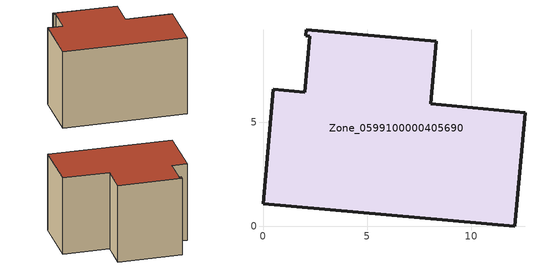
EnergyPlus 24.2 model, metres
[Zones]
Zone_0599100000405690
 floor ground (C_G): 12.6,5.47 12.1,0 0,1.1 0.5,6.58 2.02,6.45 2.26,9.14 2.05,9.16 2.07,9.46 8.32,8.9 8.05,5.89 z0
 wall outside (C_F): 12.1,0 12.6,5.47 8.05,5.89 8.32,8.9 2.07,9.46 2.05,9.16 2.26,9.14 2.02,6.45 0.5,6.58 0,1.1 12.1,0 z0:7.93
 roof outside (C_R): 2.26,9.14 2.02,6.45 0.5,6.58 0,1.1 12.1,0 12.6,5.47 8.05,5.89 8.32,8.9 2.07,9.46 2.05,9.16 z7.93
[BUILDING]
Pand.0599100000405690: North Axis=0; Terrain=City; Loads Convergence Tolerance Value=0.04; Temperature Convergence Tolerance Value=0.4; Solar Distribution=FullExterior; Maximum Number of Warmup Days=25; Minimum Number of Warmup Days=1
[Site:Location]
Rotterdam.The.Hague.AP_ZH_NLD Design_Conditions: Latitude=51.96; Longitude=4.45; Time Zone=1; Elevation=-4.5
[SITE:GROUNDTEMPERATURE:BUILDINGSURFACE]
18, 18, 18, 18, 18, 18, 18, 18, 18, 18, 18, 18
[MATERIAL] Thermal Absorptance=0.9; Solar Absorptance=0.7; Visible Absorptance=0.7
Name | Roughness | Thickness | Conductivity | Density | Specific Heat
G.TC.1992-2005 | MediumSmooth | 0.15 | 0.06 | 540 | 1210
F.TC.1992-2005 | Rough | 0.3 | 0.12 | 1920 | 840
R.TC.1992-2005 | MediumRough | 0.2 | 0.08 | 1500 | 1000
[CONSTRUCTION]
C_G: G.TC.1992-2005
C_F: F.TC.1992-2005
C_R: R.TC.1992-2005
[ZONE]
Zone_0599100000405690: Type=1; Multiplier=1; Ceiling Height=Autocalculate; Volume=Autocalculate; Floor Area=autocalculate; Part of Total Floor Area=Yes
[ZONEINFILTRATION:DESIGNFLOWRATE]
Infil_Zone_0599100000405690: Zone or ZoneList or Space or SpaceList=Zone_0599100000405690; Schedule=AlwaysOn; Design Flow Rate Calculation Method=Flow/Area; Flow Rate per Floor Area=0.0015; Constant Term Coefficient=1; Temperature Term Coefficient=0; Velocity Term Coefficient=0; Velocity Squared Term Coefficient=0
[HVACTEMPLATE:ZONE:IDEALLOADSAIRSYSTEM]
Zone_0599100000405690: Maximum Heating Supply Air Temperature=50; Minimum Cooling Supply Air Temperature=13; Maximum Heating Supply Air Humidity Ratio=0.0156; Minimum Cooling Supply Air Humidity Ratio=0.0077; Heating Limit=NoLimit; Cooling Limit=NoLimit; Dehumidification Control Type=ConstantSensibleHeatRatio; Cooling Sensible Heat Ratio=0.7; Dehumidification Setpoint=60; Humidification Control Type=None; Humidification Setpoint=30; Outdoor Air Method=None; Outdoor Air Flow Rate per Person=0.00944; Outdoor Air Flow Rate per Zone Floor Area=0; Outdoor Air Flow Rate per Zone=0; Demand Controlled Ventilation Type=None; Outdoor Air Economizer Type=NoEconomizer; Heat Recovery Type=None; Sensible Heat Recovery Effectiveness=0.7; Latent Heat Recovery Effectiveness=0.65
[ZONECONTROL:THERMOSTAT]
ThermostatControl_Zone_0599100000405690: Zone or ZoneList=Zone_0599100000405690; Control Type Schedule=DualSetpointControlType; Control 1=Thermostat_Zone_0599100000405690; Temperature Difference Between Cutout And Setpoint=0
[THERMOSTATSETPOINT:DUALSETPOINT]
Thermostat_Zone_0599100000405690: Heating Setpoint Temperature Schedule=HeatingSetpoint_Zone_0599100000405690; Cooling Setpoint Temperature Schedule=CoolingSetpoint_Zone_0599100000405690
[SCHEDULE:COMPACT]
HeatingSetpoint_Zone_0599100000405690: Through: 12/31, For: AllDays, Until: 24:00, 21
CoolingSetpoint_Zone_0599100000405690: Through: 12/31, For: AllDays, Until: 24:00, 24
DualSetpointControlType: Through: 12/31, For: AllDays, Until: 24:00, 4
AlwaysOn: Through: 12/31, For: AllDays, Until: 24:00, 1
